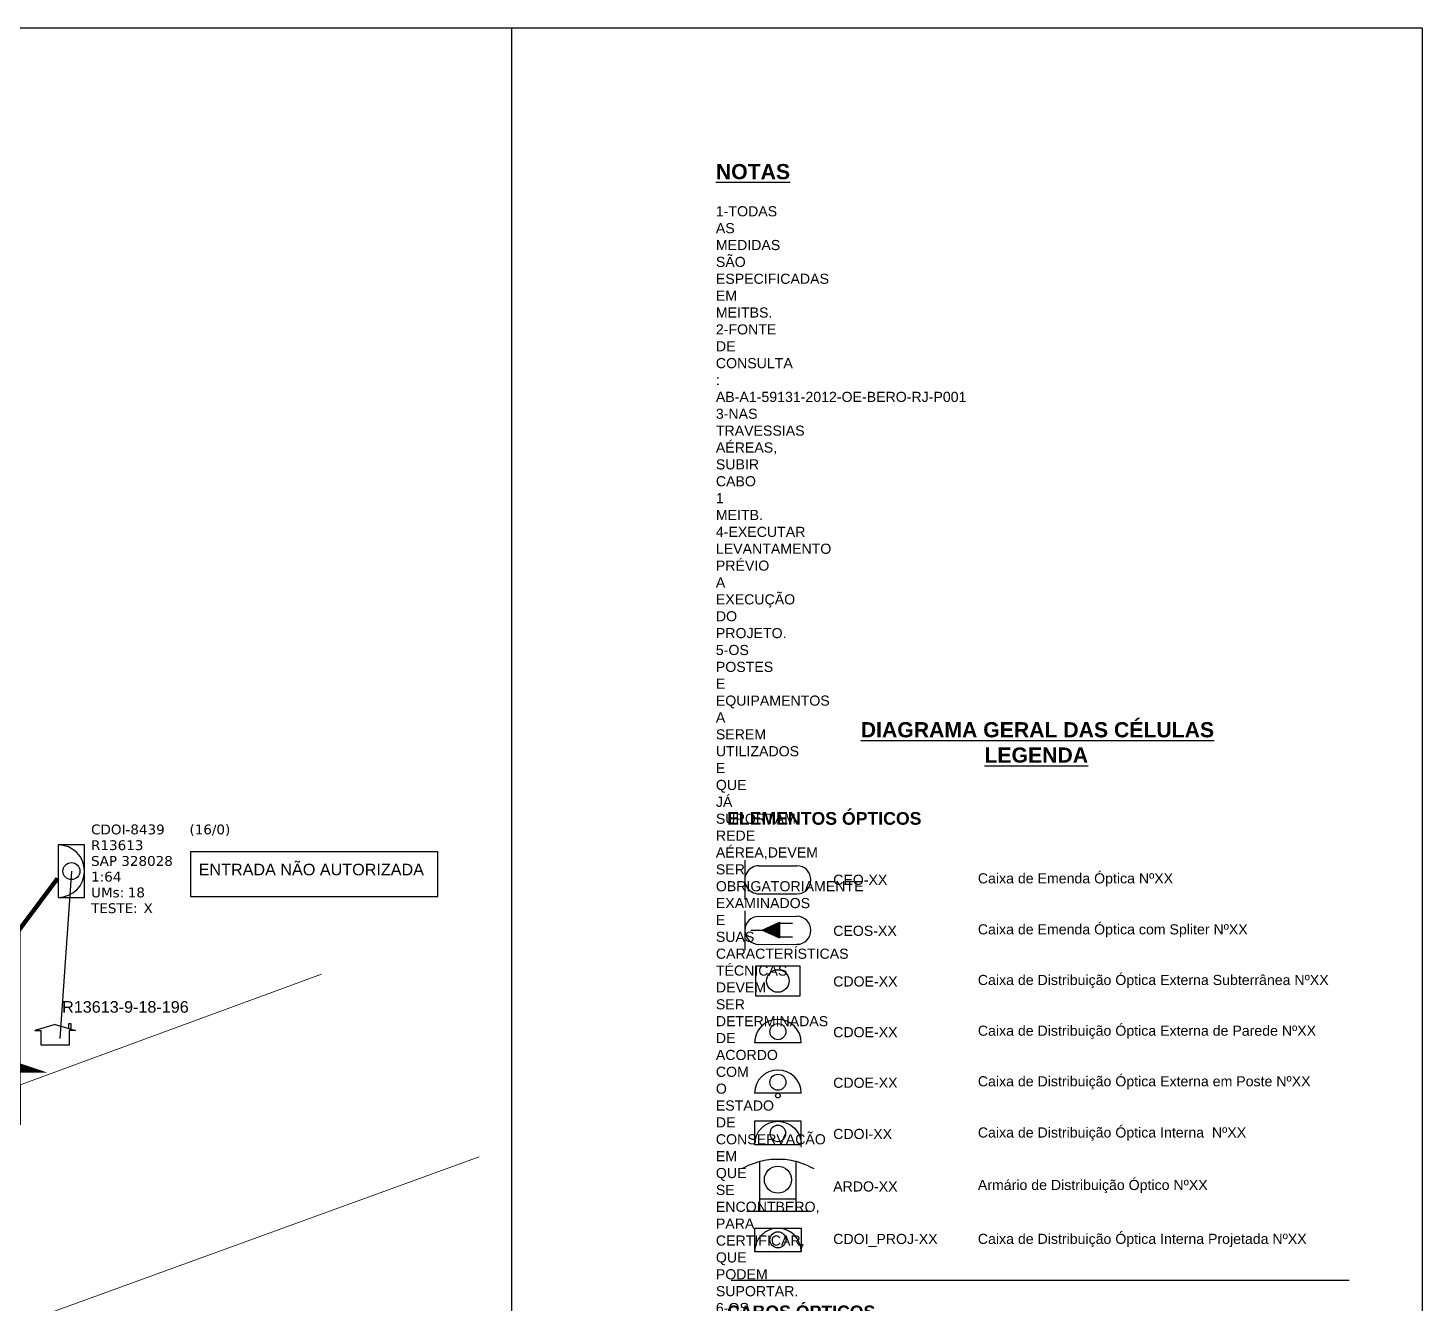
# Model space of a CAD drawing. Header units: millimetres. Extents: x 770 to 1403, y -756 to 790.
# Drawn here: x 1149.1 to 1387.8, y -50 to 168.2 of the extents above; entities that cross this region are included whole.
import ezdxf
from ezdxf.enums import TextEntityAlignment as Align

# ---------------------------------------------------------------- set-up
doc = ezdxf.new("R2010")
doc.units = ezdxf.units.MM
doc.header["$LTSCALE"] = 0.1
for name, pattern in [('DIVIDE', [1.25, 0.5, -0.25, 0, -0.25, 0, -0.25]), ('DOT', [0.25, 0, -0.25]), ('PHANTOM2', [1.25, 0.625, -0.125, 0.125, -0.125, 0.125, -0.125])]:
    doc.linetypes.add(name, pattern=pattern)
doc.layers.add('20.0 - Legenda - Elementos Ópticos', color=1, linetype='Continuous', lineweight=0)
doc.layers.add('Quadra', color=251, linetype='Continuous', lineweight=0)
for name, color, linetype in [('20.4 - CDOI', 1, 'Continuous'), ('CAP a instalar', 1, 'Continuous'), ('CDO_INTERIOR', 1, 'Continuous'), ('CDO_POSTE', 1, 'Continuous'), ('CEO', 1, 'Continuous'), ('CEO1', 1, 'Continuous'), ('CEOS', 1, 'Continuous'), ('surveys', 7, 'Continuous'), ('surveys legendas', 7, 'Continuous')]:
    doc.layers.add(name, color=color, linetype=linetype)
doc.layers.add('DROP DE CLIENTE', color=140, linetype='Continuous', plot=False)
doc.styles.add('ADESK1', font='romans.shx')
doc.styles.add('ARIAL', font='arial.ttf')
doc.styles.add('NORMOGRAFO', font='arial.ttf')
doc.styles.add('siredit', font='verdana.ttf')
doc.linetypes.add('FENCELINE1', pattern='A,0.25,-0.1,[133,ltypeshp.shx,S=0.1,R=0,X=-0.1,Y=0],-0.1,1', length=1.45)

# ---------------------------------------------------------------- blocks, each defined once
blk = doc.blocks.new('PDO_PRD')
at = {"color": 1}
blk.add_line((2.5, 0), (-2.5, 0), dxfattribs=at)
blk.add_circle((0, 1.187512035129429), 0.8623571832589503, dxfattribs=at)
blk.add_arc((0, 0), 2.5, 0, 180, dxfattribs=at)
blk = doc.blocks.new('PDO_PST')
at = {"color": 0}
blk.add_line((2.5, 0), (-2.5, 0), dxfattribs=at)
for centre, radius in [((0, 1.187512035129429), 0.8623571832589503), ((0, -0.25), 0.25)]:
    blk.add_circle(centre, radius, dxfattribs=at)
blk.add_arc((0, 0), 2.5, 0, 180, dxfattribs=at)
blk = doc.blocks.new('PDO_EDF')
at = {"color": 1}
for p, q in [((-2.5, 0), (-2.5, 2.5)), ((-2.5, 2.5), (2.500000000000055, 2.5)), ((2.500000000000055, 2.5), (2.500000000000055, 0)), ((2.500000000000055, 0), (-2.5, 0))]:
    blk.add_line(p, q, dxfattribs=at)
blk.add_circle((0, 1.187512035129429), 0.8623571832589503, dxfattribs=at)
blk.add_arc((0, 0), 2.5, 0, 180, dxfattribs=at)
blk = doc.blocks.new('PDO_CVP')
at = {"color": 1}
blk.add_lwpolyline([(-0.0034700146493947, 1.617715091391659), (0.0034700146493663, -1.617715091391652), (-4.718189885982611, -1.627843097931111), (-4.725129915281398, 1.607587084852198)], close=True, dxfattribs=at)
blk.add_circle((-2.36082991078004, -0.0050824348723282), 1.206898332318889, dxfattribs=at)
blk = doc.blocks.new('A$C78986DF3')
at = {"layer": 'CEOS'}
blk.add_hatch(color=1, dxfattribs=at).paths.add_polyline_path([(0.0117971702503855, 0.2396804823501234), (0.0083763677712224, 0.2381188127342135), (0.0118038408250518, 0.2365718382496217)])
for p, q in [((0.0022951298477534, 0.1689034163879006), (0.1244401829490506, 0.1689034163879006)), ((0.0022951298477534, 0.0890400868608547), (0.1244401829490506, 0.0890400868608547))]:
    blk.add_line(p, q)
at = {"linetype": 'DOT', "ltscale": 0.1}
blk.add_line((0.0671665974090495, 0.1441103989154735), (0.0882702436915297, 0.1441103989154735), dxfattribs=at)
at = {"color": 5, "linetype": 'DOT', "ltscale": 0.1}
blk.add_line((0.0671665974090495, 0.1395798731925426), (0.0882702436915297, 0.1395798731925426), dxfattribs=at)
at = {"color": 1, "linetype": 'DOT', "ltscale": 0.1}
blk.add_line((0.0671665974090495, 0.1347257363853389), (0.0882702436915297, 0.1347257363853389), dxfattribs=at)
at = {"color": 3, "linetype": 'DOT', "ltscale": 0.1}
blk.add_line((0.0671665974090495, 0.1298715995781352), (0.0882702436915297, 0.1298715995781352), dxfattribs=at)
at = {"ltscale": 0.001}
blk.add_line((0.0671665974090495, 0.1110696497057129), (0.0882702436915332, 0.1110696497057129), dxfattribs=at)
at = {"linetype": 'FENCELINE1', "ltscale": 0.05}
blk.add_line((0.0035144089974685, 0.1099934032524823), (0.024618055279945, 0.1099934032524823), dxfattribs=at)
at = {"color": 5, "linetype": 'FENCELINE1', "ltscale": 0.05}
blk.add_line((0.0035144089974685, 0.1054628775295479), (0.024618055279945, 0.1054628775295479), dxfattribs=at)
at = {"color": 5, "ltscale": 0.001}
blk.add_line((0.0671665974090495, 0.106539123982782), (0.0882702436915332, 0.106539123982782), dxfattribs=at)
at = {"color": 3, "ltscale": 0.001}
blk.add_line((0.0671665974090495, 0.0968308503683782), (0.0882702436915332, 0.0968308503683782), dxfattribs=at)
at = {"color": 3, "linetype": 'FENCELINE1', "ltscale": 0.05}
blk.add_line((0.0035144089974685, 0.095754603915144), (0.024618055279945, 0.095754603915144), dxfattribs=at)
at = {"color": 1, "lineweight": -2}
blk.add_line((0.0170388552958241, 0.0596441972741436), (0.0218803007753661, 0.0660403549411844), dxfattribs=at)
at = {"color": 1}
for p, q in [((0.0159121232006794, 0.0592384423801255), (0.0104376150427481, 0.0605058941730808)), ((0.0161005650313666, 0.0595778964200567), (0.0171155542500412, 0.0585722850376319)), ((0.0171134587742483, 0.0595787774512123), (0.0161058166429495, 0.0585658225902867)), ((0.0173218453435322, 0.0590723000207495), (0.0242120501950478, 0.0590723000207495))]:
    blk.add_line(p, q, dxfattribs=at)
at = {"color": 0, "linetype": 'DIVIDE', "ltscale": 0.05, "const_width": 8e-05}
blk.add_lwpolyline([(0.0236479638887387, 0.1435740025039829), (0.0030052587694277, 0.1435740025039829)], dxfattribs=at)
at = {"color": 5, "linetype": 'DIVIDE', "ltscale": 0.05, "const_width": 8e-05}
blk.add_lwpolyline([(0.0238464571921433, 0.139013468067561), (0.0030052587694277, 0.139013468067561)], dxfattribs=at)
at = {"color": 1, "linetype": 'DIVIDE', "ltscale": 0.05, "const_width": 0.0004}
blk.add_lwpolyline([(0.0234494705853378, 0.1342546526732464), (0.0030052587694277, 0.1342546526732464)], dxfattribs=at)
at = {"color": 3, "linetype": 'DIVIDE', "ltscale": 0.05, "const_width": 8e-05}
blk.add_lwpolyline([(0.0032037520728286, 0.1300906801526063), (0.0236479638887387, 0.1300906801526063)], dxfattribs=at)
at = {"color": 1, "linetype": 'Continuous', "lineweight": 40, "ltscale": 0.001, "const_width": 0.0004}
blk.add_lwpolyline([(0.0670622859725584, 0.1019627750710681), (0.0881659322550385, 0.1019627750710681)], dxfattribs=at)
at = {"color": 1, "linetype": 'FENCELINE1', "ltscale": 0.05, "const_width": 0.0005}
blk.add_lwpolyline([(0.0035144089974685, 0.1006087407223477), (0.024618055279945, 0.1006087407223477)], dxfattribs=at)
at = {"color": 5, "linetype": 'DIVIDE', "const_width": 0.0004}
blk.add_lwpolyline([(0.0227827862852349, 0.0717307063375328), (0.0183774046615793, 0.0716818957213972), (0.0183774046615793, 0.0699574309025618), (0.0148418707556187, 0.07340636147155499), (0.0148418707556187, 0.0716818957213972), (0.0104364890155478, 0.0716330851052616)], dxfattribs=at)
at = {"color": 1, "const_width": 0.00039375}
for points in [[(0.0166096182056842, 0.0354618961695832), (0.0229096181993278, 0.0354618961695832), (0.0216496182005976, 0.03609189617505899)], [(0.0166096182056842, 0.0279018962016591), (0.0103096181998155, 0.0279018962016591), (0.0115696181985422, 0.0272718961961833)]]:
    blk.add_lwpolyline(points, dxfattribs=at)
at = {"color": 1, "const_width": 0.00042}
blk.add_lwpolyline([(0.0166097514063488, 0.0354618961695832, 1.000012459711872), (0.0166096182056842, 0.0279018962016591, 0.9999784210495268)], format="xyb", close=True, dxfattribs=at)
at = {"const_width": 0.0004}
for points in [[(0.0093919163678903, 0.0209963379851717), (0.0070078286195295, 0.0222064490202039, 1.175637847223802), (0.0068982592287602, 0.0197736162929952), (0.0093919163678903, 0.0209963379851717)], [(0.0238273590388345, 0.0210209640166897), (0.0263081637972155, 0.0197617615158851, 1.175637847223802), (0.0262228806460859, 0.0221955667114983), (0.0238273590388345, 0.0210209640166897)], [(0.0086996934546908, 0.0027683652877611, -1), (0.0086996934546908, 0.0003011153950135)], [(0.0242471385056911, 0.0027790969736672, 1), (0.0242471385056911, 0.0003118470809196)]]:
    blk.add_lwpolyline(points, format="xyb", dxfattribs=at)
for points in [[(0.0099645433707293, 0.0209963379851717), (0.0144645433749181, 0.0209963379851717)], [(0.0185447385352701, 0.0210070696710779), (0.0230447385289819, 0.0210070696710779)], [(0.0099645433707293, 0.0015347403413873), (0.0144645433749181, 0.0015347403413873)], [(0.0185447385352701, 0.0015454720272934), (0.0230447385289819, 0.0015454720272934)]]:
    blk.add_lwpolyline(points, dxfattribs=at)
at = {"color": 1, "linetype": 'PHANTOM2'}
for points in [[(0.0174001599654161, 0.0118141822526424), (0.0151821540579786, 0.009596176345205)], [(0.0174001599654161, 0.009596176345205), (0.0151821540579786, 0.0118141822526424)]]:
    blk.add_lwpolyline(points, dxfattribs=at)
at = {"color": 1}
blk.add_circle((0.0166074504975324, 0.0590744755902839), 0.0007143982017374, dxfattribs=at)
at = {"color": 5, "linetype": 'PHANTOM2'}
for centre in [(0.0181095544357942, 0.0518667753942585), (0.0184589699936894, 0.0421205524103046)]:
    blk.add_circle(centre, 0.0015683670178608, dxfattribs=at)
at = {"color": 1, "linetype": 'PHANTOM2'}
blk.add_circle((0.0162911570116974, 0.0107051792989237), 0.0015683670178608, dxfattribs=at)
at = {"color": 7, "lineweight": -2}
blk.add_arc((0.0166080595824962, 0.05907509026318299), 0.0044137715060996, 359.9637679784708, 52.8766055554533, dxfattribs=at)
at = {"layer": 'CDO_INTERIOR', "color": 8}
for p, q in [((0.0069018861167547, 0.1791993793037288), (0.0161018850500807, 0.1792038095180728)), ((0.0069018861167547, 0.1791993793037288), (0.0069041012239279, 0.1745993798370656)), ((0.0161018850500807, 0.1792038095180728), (0.016104100157254, 0.1746038100514099)), ((0.0069041012239268, 0.1745993798370656), (0.016104100157254, 0.1746038100514099))]:
    blk.add_line(p, q, dxfattribs=at)
blk.add_circle((0.0115029931370048, 0.1769015946775692), 0.0015867372171966, dxfattribs=at)
blk.add_arc((0.0115041006905905, 0.1746015949442375), 0.0046000000000004, 0.0275904993604162, 180.0275904993604, dxfattribs=at)
at = {"layer": 'CEO', "color": 1}
for p, q in [((0.0049704748335047, 0.2519082259206705), (0.0049647761739617, 0.2441667880181322)), ((0.0077344599901908, 0.2508002709847569), (0.0152737413909896, 0.2507947211375008)), ((0.0077303895190888, 0.2452706724829436), (0.0152696709198875, 0.2452651226356876))]:
    blk.add_line(p, q, dxfattribs=at)
at = {"layer": 'CEO', "color": 1, "linetype": 'Continuous'}
for p, q in [((0.0079217696057912, 0.1850240820097963), (0.0079216350521859, 0.1923539760002074)), ((0.0150864317753896, 0.1850240820097963), (0.0150865663289949, 0.1923539760002074)), ((0.0079218156857934, 0.182567096409799), (0.0079217696057912, 0.1850240820097963)), ((0.0079217696057912, 0.1850240820097963), (0.0115041006905904, 0.1850240820097963)), ((0.0115041006905904, 0.1850240820097963), (0.0150864317753896, 0.1850240820097963)), ((0.0150863856953874, 0.182567096409799), (0.0150864317753896, 0.1850240820097963)), ((0.0053616366905839, 0.182567096409799), (0.0079218156857934, 0.182567096409799)), ((0.0079218156857934, 0.182567096409799), (0.0115041006905904, 0.182567096409799)), ((0.0115041006905904, 0.182567096409799), (0.0150863856953874, 0.182567096409799)), ((0.0150863856953874, 0.182567096409799), (0.0176465646905969, 0.182567096409799))]:
    blk.add_line(p, q, dxfattribs=at)
at = {"layer": 'CEO', "color": 1}
blk.add_circle((0.0115041006905904, 0.1887836404324535), 0.0026726399999996, dxfattribs=at)
for centre, start, end in [((0.0077324247546398, 0.2480354717338502), 89.95782319953906, 269.9578231995391), ((0.0152717061554386, 0.2480299218865942), 269.9578231995391, 89.95782319953906)]:
    blk.add_arc(centre, 0.0027647999999996, start, end, dxfattribs=at)
at = {"layer": 'CEO', "color": 1, "linetype": 'Continuous'}
for centre, radius, start, end in [((0.0115041006905904, 0.1783635995521983), 0.0144420175871977, 104.362908999709, 119.7541450002572), ((0.0115041006905904, 0.1783631940481951), 0.0144421613567977, 90, 104.3625090002996), ((0.0115041006905904, 0.1783631940481951), 0.0144421613567977, 75.63749099970038, 90), ((0.0115041006905904, 0.1783635995521983), 0.0144420175871977, 60.24585499974279, 75.63709100029098)]:
    blk.add_arc(centre, radius, start, end, dxfattribs=at)
at = {"layer": 'CEOS', "color": 1}
for p, q in [((0.004957566524827, 0.241908218058025), (0.0049741781834752, 0.2341667958807778)), ((0.0077247332536509, 0.2408082333393641), (0.0152639993398018, 0.2408244112084705)), ((0.0061696933672726, 0.2381140776195141), (0.0083763677712223, 0.2381188127342135)), ((0.0077365987241138, 0.2352786460699017), (0.0152758648102648, 0.2352948239390081))]:
    blk.add_line(p, q, dxfattribs=at)
for points in [[(0.0083763677712223, 0.2381188127342135), (0.0117971702503855, 0.2396804823501234)], [(0.0083763677712223, 0.2381188127342136), (0.0118038408250518, 0.2365718382496217)], [(0.0117971702503855, 0.2396804823501234), (0.0118038408250518, 0.2365718382496217)], [(0.0117976437618556, 0.2394598149097284), (0.0143908467790933, 0.2394653794432652)], [(0.0118033673135819, 0.2367925056900166), (0.0143965703308197, 0.2367980702235535)]]:
    blk.add_lwpolyline(points, dxfattribs=at)
for centre, start, end in [((0.0077306659888823, 0.2380434397046327), 90.12294594567402, 270.1229459456741), ((0.0152699320750334, 0.2380596175737393), 270.1229459456741, 90.12294594567402)]:
    blk.add_arc(centre, 0.0027647999999996, start, end, dxfattribs=at)
at = {"layer": 'CDO_INTERIOR', "color": 1, "xscale": -0.0018431999999997, "yscale": 0.0018431999999997, "zscale": 0.0018431999999997}
blk.add_blockref('PDO_EDF', (0.0115041006905904, 0.1957335069694015), dxfattribs=at)
at = {"layer": 'CDO_POSTE', "color": 1, "xscale": 0.0018431999999997, "yscale": 0.0018431999999997, "zscale": 0.0018431999999997}
for name, p in [('PDO_PRD', (0.0115041006905904, 0.2158486847862509)), ('PDO_PST', (0.0115041006905904, 0.2058486847862509))]:
    blk.add_blockref(name, p, dxfattribs=at)
at = {"layer": 'CEO1', "color": 1, "xscale": 0.0018431999999997, "yscale": 0.0018431999999997, "zscale": 0.0018431999999997}
blk.add_blockref('PDO_CVP', (0.015856148448497, 0.2280561749110547), dxfattribs=at)
at = {"color": 7, "lineweight": -2, "style": 'NORMOGRAFO'}
for s, rotation, p in [('00kgf', 52.99998710769628, (0.0168442649899146, 0.0603783625850033, 0.1082219999999999)), ('00°', 32.49214584059373, (0.0210271200064665, 0.0606724910178732, 0.1082219999999999)), ('00°', 348.191712412836, (0.0113527428491136, 0.0608988210299564, 0.1082219999999999))]:
    blk.add_text(s, height=0.0015, rotation=rotation, dxfattribs=at).set_placement(p)
at = {"color": 5, "style": 'ARIAL'}
for s, p in [('CS', (0.015263655456821, 0.0490234887064323)), ('CP', (0.015263655456821, 0.0390234887064324))]:
    blk.add_text(s, height=0.001, dxfattribs=at).set_placement(p)
at = {"color": 1}
blk.add_text('10m', height=0.00189, dxfattribs=at).set_placement((0.0136364717702211, 0.0307368961774058))
at = {"style": 'ARIAL'}
for p in [(0.016609637708599, 0.0210019800118327), (0.016609637708599, 0.0015403823680483)]:
    blk.add_text('4,5', height=0.0018, dxfattribs=at).set_placement(p, align=Align.MIDDLE_CENTER)
at = {"color": 1, "style": 'ARIAL'}
blk.add_text('POSTE', height=0.001, dxfattribs=at).set_placement((0.0182502370008535, 0.0127162631342099))
at = {"linetype": 'ByBlock', "style": 'ARIAL'}
for s, insert, char_height, width, attachment_point in [('{\\fArial|b1|i0|c0|p34;\\H1.5x;\\L                       DIAGRAMA GERAL DAS CÉLULAS\\P                                            LEGENDA}', (0.0011113512004722, 0.2791923316009666), 0.002, 0.1232012523494568, 1), ('{\\fArial|b1|i0|c0|p34;ELEMENTOS ÓPTICOS}', (0.0014687256872494, 0.2614184914344678), 0.0025, 0.1232012523494568, 1), ('CEO-XX', (0.022435457416263, 0.2480278866510432), 0.002, 0.0732267898235378, 4), ('Caixa de Emenda Óptica NºXX', (0.0510343808827526, 0.2480278866510432), 0.002, 0.0732267898235378, 4), ('CEOS-XX', (0.022435457416263, 0.2379501459663886), 0.002, 0.0732267898235377, 4), ('Caixa de Emenda Óptica com Spliter NºXX', (0.0510343808827526, 0.2379501459663886), 0.002, 0.0732267898235377, 4), ('CDOE-XX', (0.022435457416263, 0.2279407705684725), 0.002, 0.0866989732649146, 4), ('Caixa de Distribuição Óptica Externa Subterrânea NºXX', (0.0510343808827526, 0.2279407705684725), 0.002, 0.0866989732649146, 4), ('CDOE-XX', (0.022435457416263, 0.217922102626819), 0.002, 0.0806850847798901, 4), ('Caixa de Distribuição Óptica Externa de Parede NºXX', (0.0510343808827526, 0.217922102626819), 0.002, 0.0806850847798901, 4), ('Caixa de Distribuição Óptica Externa em Poste NºXX', (0.0510343808827526, 0.207922102626819), 0.002, 0.0732267898235377, 4), ('CDOE-XX', (0.022435457416263, 0.207922102626819), 0.002, 0.0732267898235377, 4), ('CDOI-XX', (0.022435457416263, 0.1978069248099695), 0.002, 0.0732267898235377, 4), ('Caixa de Distribuição Óptica Interna  NºXX', (0.0510343808827526, 0.1978069248099695), 0.002, 0.0732267898235377, 4), ('ARDO-XX', (0.022435457416263, 0.187433102222873), 0.002, 0.0732267898235377, 4), ('Armário de Distribuição Óptico NºXX', (0.0510343808827526, 0.187433102222873), 0.002, 0.0732267898235377, 4), ('CDOI_PROJ-XX', (0.022435457416263, 0.1767861903349871), 0.002, 0.0793824063533135, 4), ('Caixa de Distribuição Óptica Interna Projetada NºXX', (0.0510343808827526, 0.1767861903349871), 0.002, 0.0793824063533135, 4), ('{\\fArial|b1|i0|c0|p34;CABOS ÓPTICOS}', (0.0014687256872494, 0.1639192086245825), 0.0025, 0.1232012523494568, 1), ('\\pxql;{\\fArial|b1|i0|c0|p34;ELEMENTOS DE INFRAESTRUTURA}', (0.0014687256872494, 0.0840558790975367), 0.0025, 0.1232012523494568, 1), ('SUBIDA DE LATERAL PROJETADA', (0.0354923597226046, 0.0728041402896536), 0.002, 0.0732267898235377, 1), ('ESFORÇO RESULTANTE DO CABO TELEFÔNICO ', (0.0354923597226046, 0.0628041402896534), 0.002, 0.0732267898235377, 1), ('CAIXA SUBTERRÂNEA', (0.0354923597226046, 0.0528041402896535), 0.002, 0.0732267898235377, 1), ('CAIXA SUBTERRÂNEA DE PASSAGEM', (0.0354923597226046, 0.0428041402896535), 0.002, 0.0732267898235377, 1), ('FOLGA TÉCNICA (PROJETADA) SUBTERRÂNEO = 10m', (0.0354923597226046, 0.0328041402896535), 0.002, 0.0919521930642893, 1), ('CORDOALHA E CONJUNTO SUPORTE RESERVA PARA\\PCOLOCAÇÃO DE FOLGA COM EMENDA (PROJETADA)', (0.0354923597226046, 0.024027163705373), 0.002, 0.0919521930642893, 1), ('POSTE PROJETADO  OI', (0.0354923597226046, 0.0109039422573681), 0.002, 0.0732267898235377, 1), ('CORDOALHA E FIO ESPINAR', (0.0356696162332575, 0.003025593915429), 0.002, 0.0919521930642893, 1)]:
    blk.add_mtext(s, dxfattribs=dict(at, insert=insert, char_height=char_height, width=width, attachment_point=attachment_point))
at = {"char_height": 0.0024889682102826, "attachment_point": 1, "style": 'ADESK1'}
for s, insert, width in [('CABO AÉREO EM PAREDE', (0.0018959976660408, 0.1514866231352459), 0.0551806753140731), ('CABO EM INTERIOR DE EDIFICIO', (0.0656901177764352, 0.151464207888929), 0.0653294014586627), ('Sem intervenção', (0.0261309756490112, 0.1453163524116805), 0.0551806753140731), ('Sem intervenção', (0.0914188494539632, 0.1458035187072162), 0.0551806753140731), ('Com Intervenção', (0.0261309756490112, 0.1407858266887958), 0.0551806753140731), ('Intervencionado', (0.0914188494539632, 0.1412729929843315), 0.0551806753140731), ('Para Instalar', (0.0261309756490112, 0.1359316898815956), 0.0551806753140731), ('A instalar', (0.0914188494539632, 0.1364188561771278), 0.0551806753140731), ('Para Retirar', (0.0261309756490112, 0.1310775530743919), 0.0551806753140731), ('A retirar', (0.0914188494539632, 0.1315647193699241), 0.0551806753140731), ('CABO AÉREO EM POSTE', (0.0015287791368134, 0.1177448467172839), 0.0551806753140731), ('CABO EM DUTO', (0.0656901177764352, 0.1176829236640939), 0.0551806753140731), ('Sem intervenção', (0.0277666610423785, 0.1115184467328314), 0.0551806753140731), ('Sem intervenção', (0.0914188494539632, 0.1125828310747776), 0.0551806753140731), ('Intervencionado', (0.0914188494539632, 0.1080523053518432), 0.0551806753140731), ('Intervencionado', (0.0277666610423785, 0.106987921009897), 0.0551806753140731), ('A instalar', (0.0277666610423785, 0.102133784202743), 0.0551806753140731), ('A instalar', (0.0914188494539632, 0.1031981685446892), 0.0551806753140731), ('A retirar', (0.0277666610423785, 0.0972796473955393), 0.0551806753140731), ('A retirar', (0.0914188494539632, 0.0983440317374855), 0.0551806753140731)]:
    blk.add_mtext(s, dxfattribs=dict(at, insert=insert, width=width))
blk = doc.blocks.new('SURVEY_SURVEY')
for p, q in [((-3.924059970190907e-12, 1.77489767644002e-05), (-1.759726390674005e-05, 1.260321640039015e-05)), ((-1.759726390674005e-05, 1.260321640039015e-05), (-1.207885702793007e-05, 1.260321640039015e-05)), ((-1.206666094256015e-05, 2.168404344971009e-19), (-1.206666094256015e-05, 1.256401233073003e-05)), ((-3.924059970190907e-12, 1.77489767644002e-05), (1.759725605854996e-05, 1.260321640039015e-05)), ((1.180565093749991e-05, 1.851281837713021e-05), (1.365963921979999e-05, 1.851281837713021e-05)), ((1.180565093749991e-05, 1.437326603783004e-05), (1.180565093749991e-05, 1.851281837713021e-05)), ((1.206666094255994e-05, 1.261409253489011e-05), (1.206666094255994e-05, 2.168404344971009e-19)), ((1.759725605854996e-05, 1.260321640039015e-05), (1.206666094255994e-05, 1.260319698540013e-05)), ((1.365963921979999e-05, 1.851281837713021e-05), (1.365349570375005e-05, 1.384489302749012e-05)), ((1.206666094255994e-05, 2.168404344971009e-19), (-1.206666094256015e-05, 2.168404344971009e-19))]:
    blk.add_line(p, q)
blk = doc.blocks.new('S_CDOI')
at = {"color": 0}
blk.add_lwpolyline([(-2, -1), (1.999999999999999, -1), (1.999999999999999, 0.9999999999999996), (-2, 0.9999999999999996)], close=True, dxfattribs=at)
blk.add_circle((0, 0), 0.65, dxfattribs=at)
blk.add_arc((0, -1), 2, 1.272221872585407e-14, 180, dxfattribs=at)
blk = doc.blocks.new('*U225')
at = {"layer": '20.4 - CDOI', "color": 0, "rotation": 270}
blk.add_blockref('S_CDOI', (1, -2.220446049250313e-16), dxfattribs=at)
at = {"layer": '20.0 - Legenda - Elementos Ópticos', "color": 0, "style": 'siredit'}
for s, p in [('UMs:', (2.5, -1.625)), ('TESTE:', (2.5, -2.825000000000001))]:
    blk.add_text(s, height=0.75, dxfattribs=at).set_placement(p, align=Align.MIDDLE_LEFT)
blk.add_attdef('CODIGO', text='', height=0.75, dxfattribs=at).set_placement((2.5, 3.174999999999999), align=Align.MIDDLE_LEFT)
at = {"layer": '20.0 - Legenda - Elementos Ópticos', "color": 0, "style": 'siredit', "flags": 8}
for tag, p in [('FIBRAS_UTL', (10, 3.175)), ('LOCAL', (2.5, 1.974999999999999)), ('SAP', (2.5, 0.7749999999999986)), ('RACIO', (2.5, -0.4250000000000009)), ('UMS', (5.299999999999999, -1.625)), ('TESTES', (6.499484521503392, -2.825000000000001))]:
    blk.add_attdef(tag, text='', height=0.75, dxfattribs=at).set_placement(p, align=Align.MIDDLE_LEFT)

msp = doc.modelspace()

# ---------------------------------------------------------------- linework, layer by layer
for points in [[(1387.829349536195, -241.2545021611534), (772.9127913178971, -241.2545021611534), (772.9127913178971, 168.2276460285652), (1387.829349536195, 168.2276460285652)], [(772.9127913178971, 168.2276460285652), (1231.904349536086, 168.2276460285652), (1231.904349536086, -241.2545021611534), (772.9127913178971, -241.2545021611534)], [(772.9127913178971, 168.2276460285651), (1231.904349536086, 168.2276460285651), (1231.904349536086, -241.2545021611534), (772.9127913178971, -241.2545021611534)]]:
    msp.add_lwpolyline(points, close=True)
at = {"color": 3}
msp.add_lwpolyline([(1219.288136982171, 27.21396461099178), (1176.948874144194, 27.21396461099178), (1176.948874144194, 19.57194337094945), (1219.288136982171, 19.57194337094945)], close=True, dxfattribs=at)
at = {"layer": 'CAP a instalar', "color": 1, "linetype": 'FENCELINE1', "ltscale": 30, "const_width": 0.75438}
msp.add_lwpolyline([(1147.528240294117, -19.54030480110703), (1147.48995228288, -10.9268796512564), (1144.874595998175, -10.23184391653115), (1150.182141608804, -10.23184391653115), (1147.486245425627, -9.326191292495196), (1147.486245425627, 13.706501036796), (1154.161655060898, 22.6460927802101)], dxfattribs=at)
at = {"layer": 'DROP DE CLIENTE'}
msp.add_lwpolyline([(1156.533599831025, 23.89831063825147), (1154.533813149518, -4.77109148802549)], dxfattribs=at)
at = {"layer": 'Quadra'}
for points in [[(1021.126458550687, 49.45092892486173), (1055.618593404409, -44.54292411417407), (1056.188707555896, -45.30527717708389), (1057.081965210139, -45.68842636374791), (1058.085092631784, -45.62328965009181), (1199.374564387697, 6.260581633832203)], [(1226.383131762319, -25.02746185174772), (901.1513022717228, -143.1373899356753)]]:
    msp.add_lwpolyline(points, dxfattribs=at)

# ---------------------------------------------------------------- block references
at = {"color": 0, "xscale": 866.2499999999455, "yscale": 866.25, "zscale": 866.2500000000001}
msp.add_blockref('A$C78986DF3', (1267.546339881632, -192.453677338792), dxfattribs=at)
at = {"layer": '20.4 - CDOI'}
ref = msp.add_blockref('*U225', (1154.287086148201, 23.89831063825147), dxfattribs=dict(at, xscale=2.246513682824625, yscale=2.246513684786089, zscale=2.246513682693861))
ref.add_attrib('CODIGO', 'CDOI-8439', dxfattribs={"layer": '20.0 - Legenda - Elementos Ópticos', "color": 0, "height": 1.684885262020396, "style": 'siredit'}).set_placement((1159.903370354952, 31.03099158353166), align=Align.MIDDLE_LEFT)
ref.add_attrib('LOCAL', 'R13613', dxfattribs={"layer": '20.0 - Legenda - Elementos Ópticos', "color": 0, "height": 1.684885262020396, "style": 'siredit'}).set_placement((1159.903370354952, 28.33517516252948), align=Align.MIDDLE_LEFT)
ref.add_attrib('SAP', 'SAP 328028', dxfattribs={"layer": '20.0 - Legenda - Elementos Ópticos', "color": 0, "height": 1.684885262020396, "style": 'siredit'}).set_placement((1159.903370354952, 25.63935874506785), align=Align.MIDDLE_LEFT)
ref.add_attrib('RACIO', '1:64', dxfattribs={"layer": '20.0 - Legenda - Elementos Ópticos', "color": 0, "height": 1.684885262020396, "style": 'siredit'}).set_placement((1159.903370354952, 22.94354232406579), align=Align.MIDDLE_LEFT)
ref.add_attrib('UMS', '18', dxfattribs={"layer": '20.0 - Legenda - Elementos Ópticos', "color": 0, "height": 1.684885262020396, "style": 'siredit'}).set_placement((1166.193608666069, 20.24772590748933), align=Align.MIDDLE_LEFT)
ref.add_attrib('FIBRAS_UTL', '(16/0)', dxfattribs={"layer": '20.0 - Legenda - Elementos Ópticos', "color": 0, "height": 1.684885262020396, "style": 'siredit'}).set_placement((1176.752222975152, 31.03099158353166), align=Align.MIDDLE_LEFT)
ref.add_attrib('TESTES', 'X', dxfattribs={"layer": '20.0 - Legenda - Elementos Ópticos', "color": 0, "height": 1.684885262020396, "style": 'siredit'}).set_placement((1168.888267055795, 17.55190948560198), align=Align.MIDDLE_LEFT)
at = {"layer": 'surveys', "color": 151, "xscale": 198000, "yscale": 198000, "zscale": 198000}
msp.add_blockref('SURVEY_SURVEY', (1153.743452856658, -5.866692209155303), dxfattribs=at)

# ---------------------------------------------------------------- texts
at = {"linetype": 'ByBlock', "insert": (1266.89230662309, 144.9254852663148), "char_height": 1.7325, "width": 0.1067230848477169, "attachment_point": 1, "style": 'ARIAL'}
msp.add_mtext("{\\fArial|b1|i0|c0|p34;\\H1.5x;\\L                                              NOTAS\\P}                                                                               \\P1-TODAS AS MEDIDAS SÃO ESPECIFICADAS EM MEITBS.\\P2-FONTE DE CONSULTA : AB-A1-59131-2012-OE-BERO-RJ-P001\\P3-NAS TRAVESSIAS AÉREAS, SUBIR CABO 1 MEITB.\\P4-EXECUTAR LEVANTAMENTO PRÉVIO A EXECUÇÃO DO PROJETO.\\P5-OS POSTES E EQUIPAMENTOS A SEREM  UTILIZADOS E QUE JÁ SUPORTAM REDE \\P     AÉREA,DEVEM SER OBRIGATORIAMENTE EXAMINADOS E SUAS CARACTERÍSTICAS \\P     TÉCNICAS DEVEM SER DETERMINADAS DE ACORDO COM O ESTADO DE \\P     CONSERVAÇÃO EM QUE SE ENCONTBERO, PARA CERTIFICAR, QUE PODEM SUPORTAR.\\P6-OS SERVIÇOS DE INSTALAÇÃO E / OU SUBSTITUIÇÃO DE POSTES DEVERÃO SER \\P     EXECUTADOS EM CONJUNTO COM A CONCESSIONÁRIA DE ENERGIA ELÉTRICA.\\P7-AS CAIXAS TERMINAIS NÃO IDENTIFICADAS NO PROJETO DEVERÃO SER \\P     IDENTIFICADAS PELA EMPRESA RESPONSÁVEL NO MOMENTO DA EXECUÇÃO .\\P8-DEVEM SER CONSIDERADAS FOLGAS TÉCNICAS NAS CAIXAS SUBTERRÁNEAS QUE \\P     ABRIGAM ELEMENTOS ÓPTICOS.\\P9-OS CABOS À INSTALAR PARA FRE's PROJETADAS DEVEM SER LANÇADOS ATÉ A CS \\P     OU CP MAIS PRÓXIMA.", dxfattribs=at)
at = {"layer": 'surveys legendas', "color": 3, "style": 'ARIAL'}
msp.add_text('ENTRADA NÃO AUTORIZADA', height=1.98, dxfattribs=at).set_placement((1178.333433436461, 23.1800971767757))
at = {"layer": 'surveys legendas', "style": 'ARIAL'}
msp.add_text('R13613-9-18-196', height=1.98, dxfattribs=at).set_placement((1154.943281032714, -0.3370330935038055))

doc.saveas('drawing.dxf')
